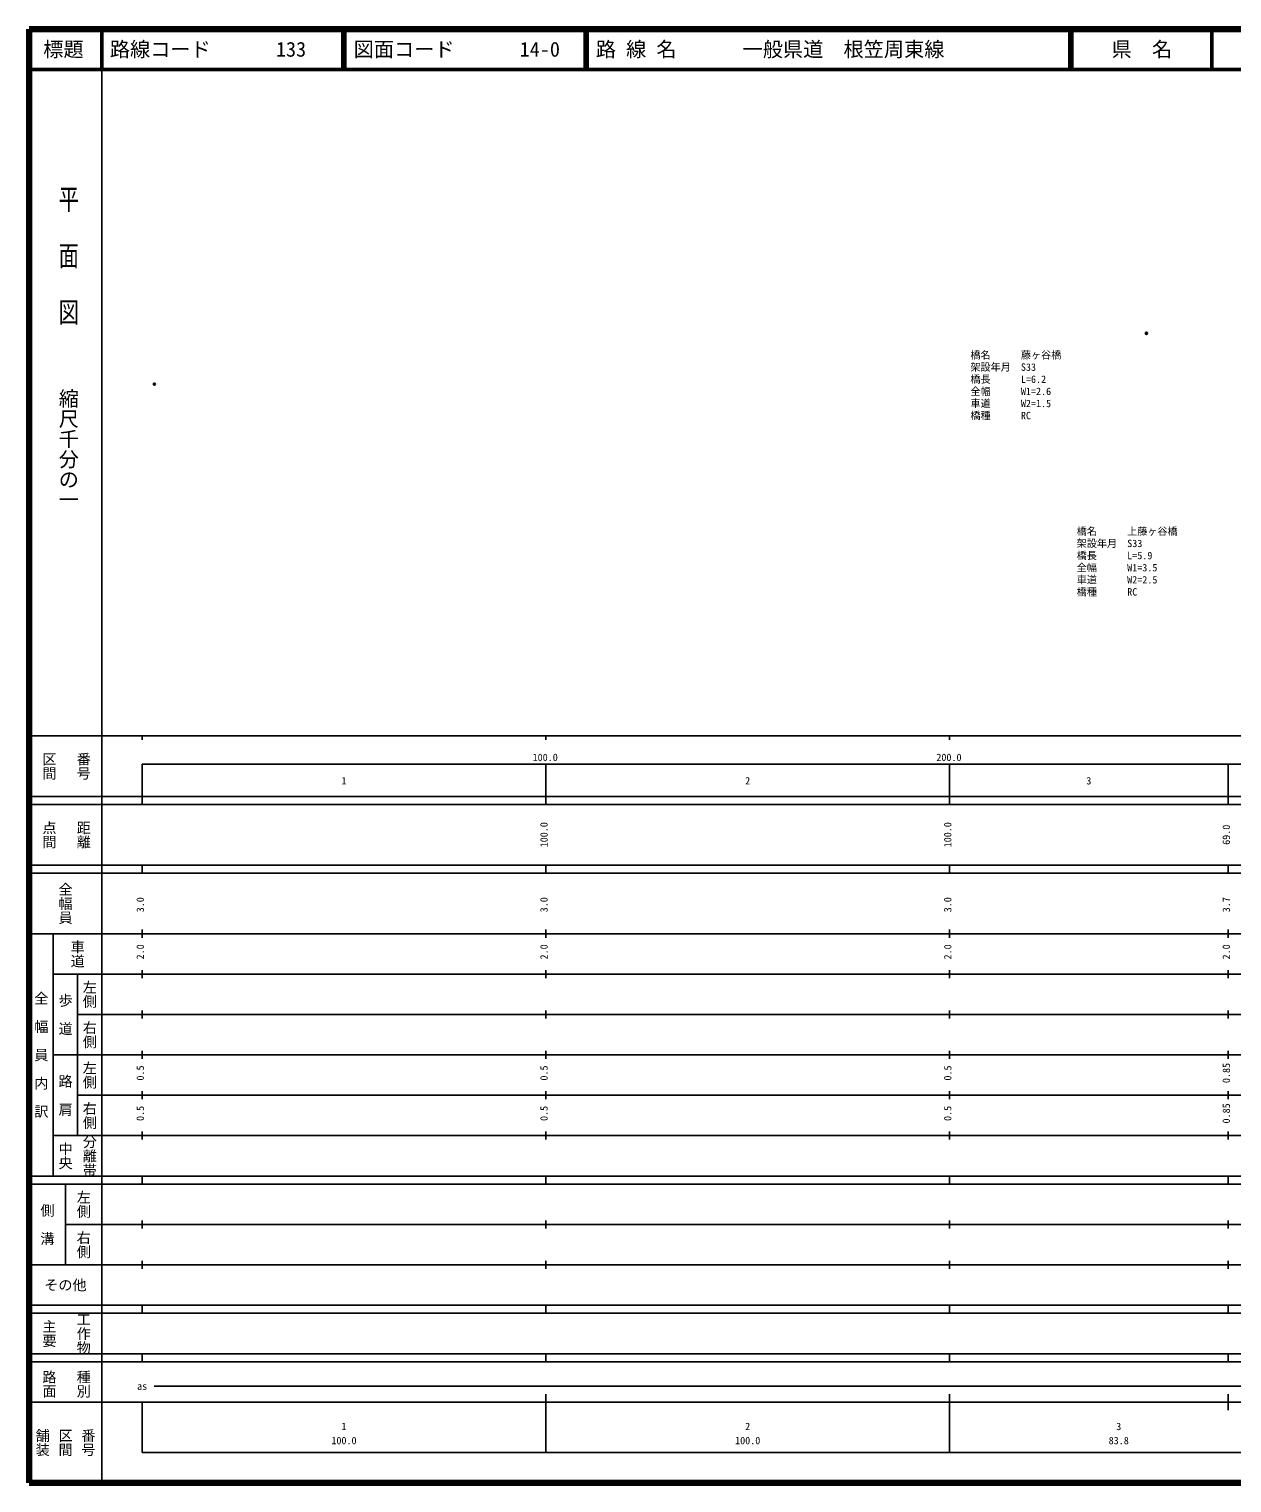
# Model space of a CAD drawing. Units: millimetres on the paper, with parts at other scales. Extents: x 40 to 680, y 20 to 380.
# Drawn here: x 40 to 337.9, y 20 to 380 of the extents above; entities that cross this region are included whole.
import ezdxf
from ezdxf.enums import TextEntityAlignment as Align

# ---------------------------------------------------------------- set-up
doc = ezdxf.new("R2010")
doc.units = ezdxf.units.MM
doc.header["$PDMODE"] = 32
doc.header["$PDSIZE"] = 0.5
for name, color, linetype in [('M-OTRS', 6, 'Continuous'), ('M-STR-HTXT', 7, 'Continuous'), ('M-TTL-TXT', 7, 'Continuous')]:
    doc.layers.add(name, color=color, linetype=linetype)
for name, color, linetype, lineweight in [('M-TTL', 2, 'Continuous', 140), ('M-TTL-BAND', 7, 'Continuous', 25), ('M-TTL-LINE', 7, 'Continuous', 50)]:
    doc.layers.add(name, color=color, linetype=linetype, lineweight=lineweight)
doc.styles.add('@ＭＳ ゴシック', font='')
doc.styles.add('ＭＳ ゴシック', font='')
doc.styles.get('@ＭＳ ゴシック').set_extended_font_data('@MS Gothic')
doc.styles.get('ＭＳ ゴシック').set_extended_font_data('MS Gothic')

msp = doc.modelspace()

# ---------------------------------------------------------------- linework, layer by layer
at = {"layer": 'M-OTRS'}
for p in [(316.745, 304.658), (71.033, 292.073)]:
    msp.add_point(p, dxfattribs=at)
at = {"layer": 'M-TTL'}
for p, q in [((40, 380), (40, 20)), ((680, 380), (40, 380)), ((40, 20), (680, 20))]:
    msp.add_line(p, q, dxfattribs=at)
at = {"layer": 'M-TTL-BAND'}
for p, q in [((58, 370), (58, 20)), ((40, 205), (579, 205)), ((68, 205), (68, 204)), ((168, 205), (168, 204)), ((268, 205), (268, 204)), ((68, 198), (579, 198)), ((68, 198), (68, 188)), ((168, 188), (168, 198)), ((268, 188), (268, 198)), ((337, 188), (337, 198)), ((40, 190), (579, 190)), ((40, 188), (579, 188)), ((40, 173), (579, 173)), ((68, 171), (68, 173)), ((168, 171), (168, 173)), ((268, 171), (268, 173)), ((337, 171), (337, 173)), ((40, 171), (579, 171)), ((40, 156), (579, 156)), ((46, 96), (46, 156)), ((68, 155), (68, 157)), ((168, 155), (168, 157)), ((268, 155), (268, 157)), ((337, 155), (337, 157)), ((46, 146), (579, 146)), ((52, 146), (52, 106)), ((68, 145), (68, 147)), ((168, 145), (168, 147)), ((268, 145), (268, 147)), ((337, 145), (337, 147)), ((68, 135), (68, 137)), ((168, 135), (168, 137)), ((268, 135), (268, 137)), ((337, 135), (337, 137)), ((52, 136), (579, 136)), ((46, 126), (579, 126)), ((68, 125), (68, 127)), ((168, 125), (168, 127)), ((268, 125), (268, 127)), ((337, 125), (337, 127)), ((52, 116), (579, 116)), ((68, 115), (68, 117)), ((168, 115), (168, 117)), ((268, 115), (268, 117)), ((337, 115), (337, 117)), ((46, 106), (579, 106)), ((68, 105), (68, 107)), ((168, 105), (168, 107)), ((268, 105), (268, 107)), ((337, 105), (337, 107)), ((40, 96), (579, 96)), ((40, 94), (579, 94)), ((49, 94), (49, 74)), ((68, 94), (68, 96)), ((168, 94), (168, 96)), ((268, 94), (268, 96)), ((337, 94), (337, 96)), ((49, 84), (579, 84)), ((68, 83), (68, 85)), ((168, 83), (168, 85)), ((268, 83), (268, 85)), ((337, 83), (337, 85)), ((40, 74), (579, 74)), ((68, 73), (68, 75)), ((168, 73), (168, 75)), ((268, 73), (268, 75)), ((337, 73), (337, 75)), ((40, 64), (579, 64)), ((40, 62), (579, 62)), ((68, 62), (68, 64)), ((168, 62), (168, 64)), ((268, 62), (268, 64)), ((337, 62), (337, 64)), ((40, 52), (579, 52)), ((68, 50), (68, 52)), ((168, 50), (168, 52)), ((268, 50), (268, 52)), ((337, 50), (337, 52)), ((40, 50), (579, 50)), ((71, 44), (565, 44)), ((40, 40), (579, 40)), ((68, 40), (68, 27.5)), ((168, 27.5), (168, 42)), ((268, 27.5), (268, 42)), ((337, 38), (337, 42)), ((68, 27.5), (579, 27.5))]:
    msp.add_line(p, q, dxfattribs=at)
at = {"layer": 'M-TTL-LINE'}
for p, q in [((58, 380), (58, 370)), ((117.75, 380), (117.75, 370)), ((118.25, 380), (118.25, 370)), ((177.75, 380), (177.75, 370)), ((178.25, 380), (178.25, 370)), ((297.75, 380), (297.75, 370)), ((298.25, 380), (298.25, 370)), ((333, 380), (333, 370)), ((40, 370), (680, 370))]:
    msp.add_line(p, q, dxfattribs=at)

# ---------------------------------------------------------------- texts
at = {"layer": 'M-STR-HTXT', "style": 'ＭＳ ゴシック'}
for s, p in [('橋名\u3000\u3000\u3000藤ヶ谷橋', (273.17, 297.833)), ('架設年月\u3000S33', (273.17, 294.833)), ('橋長\u3000\u3000\u3000L=6.2', (273.17, 291.833)), ('全幅\u3000\u3000\u3000W1=2.6', (273.17, 288.833)), ('車道\u3000\u3000\u3000W2=1.5', (273.17, 285.833)), ('橋種\u3000\u3000\u3000RC', (273.17, 282.833)), ('橋名\u3000\u3000\u3000上藤ヶ谷橋', (299.498, 254.177)), ('架設年月\u3000S33', (299.498, 251.177)), ('橋長\u3000\u3000\u3000L=5.9', (299.498, 248.177)), ('全幅\u3000\u3000\u3000W1=3.5', (299.498, 245.177)), ('車道\u3000\u3000\u3000W2=2.5', (299.498, 242.177)), ('橋種\u3000\u3000\u3000RC', (299.498, 239.177))]:
    msp.add_text(s, height=1.833, dxfattribs=at).set_placement(p, align=Align.BOTTOM_LEFT)
at = {"layer": 'M-TTL-BAND', "style": '@ＭＳ ゴシック', "width": 1.4}
msp.add_text('平  面  図', height=3.666, rotation=270, dxfattribs=at).set_placement((49.777, 306.475), align=Align.MIDDLE_RIGHT)
at = {"layer": 'M-TTL-BAND', "style": '@ＭＳ ゴシック'}
msp.add_text('縮尺千分の一', height=3.666, rotation=270, dxfattribs=at).set_placement((49.777, 261.03), align=Align.MIDDLE_RIGHT)
for s, p in [('区間', (45, 197.5)), ('番号', (53.5, 197.5)), ('点間', (45, 180.5)), ('距離', (53.5, 180.5)), ('全幅員', (49, 163.5)), ('車道', (52, 151)), ('左側', (55, 141)), ('全\u3000幅\u3000員\u3000内\u3000訳', (43, 126)), ('歩\u3000道', (49, 136)), ('右側', (55, 131)), ('左側', (55, 121)), ('路\u3000肩', (49, 116)), ('右側', (55, 111)), ('分離帯', (55, 101)), ('中央', (49, 101)), ('左側', (53.5, 89)), ('側\u3000溝', (44.5, 84)), ('右側', (53.5, 79)), ('工作物', (53.5, 57)), ('主要', (45, 57)), ('路面', (45, 44.5)), ('種別', (53.5, 44.5)), ('舗装', (43.333, 30)), ('区間', (49, 30)), ('番号', (54.667, 30))]:
    msp.add_text(s, height=2.566, rotation=270, dxfattribs=at).set_placement(p, align=Align.MIDDLE_CENTER)
at = {"layer": 'M-TTL-BAND', "style": 'ＭＳ ゴシック'}
for s, p in [('100.0', (167.844, 198.195)), ('200.0', (267.844, 198.195)), ('1', (118, 192.405)), ('2', (218, 192.405)), ('3', (302.5, 192.405)), ('as', (68, 42.5)), ('1', (118, 32.523)), ('2', (218, 32.523)), ('3', (309.9, 32.523)), ('100.0', (118, 29.033)), ('100.0', (218, 29.033)), ('83.8', (309.9, 29.033))]:
    msp.add_text(s, height=1.833, dxfattribs=at).set_placement(p, align=Align.BOTTOM_CENTER)
for s, p in [('100.0', (169, 180.5)), ('100.0', (269, 180.5)), ('69.0', (338, 180.5)), ('3.0', (69, 163.174)), ('3.0', (169, 163.174)), ('3.0', (269, 163.174)), ('3.7', (338, 163.174)), ('2.0', (69, 151.5)), ('2.0', (169, 151.5)), ('2.0', (269, 151.5)), ('2.0', (338, 151.5)), ('0.5', (69, 121.5)), ('0.5', (169, 121.5)), ('0.5', (269, 121.5)), ('0.85', (338, 121.5)), ('0.5', (69, 111.5)), ('0.5', (169, 111.5)), ('0.5', (269, 111.5)), ('0.85', (338, 111.5))]:
    msp.add_text(s, height=1.833, rotation=90, dxfattribs=at).set_placement(p, align=Align.BOTTOM_CENTER)
msp.add_text('その他', height=2.566, dxfattribs=at).set_placement((49, 69), align=Align.MIDDLE_CENTER)
at = {"layer": 'M-TTL-TXT', "style": 'ＭＳ ゴシック'}
for s, p in [('標題', (48.5, 375)), ('県\u3000名', (315.625, 375))]:
    msp.add_text(s, height=3.666, dxfattribs=at).set_placement(p, align=Align.MIDDLE_CENTER)
for s, p in [('路線コード', (60, 375)), ('133', (101.142, 375)), ('図面コード', (120.38, 375)), ('14-0', (161.521, 375)), ('路 線 名', (180.38, 375)), ('一般県道\u3000根笠周東線', (216.734, 375))]:
    msp.add_text(s, height=3.666, dxfattribs=at).set_placement(p, align=Align.MIDDLE_LEFT)

doc.saveas('drawing.dxf')
